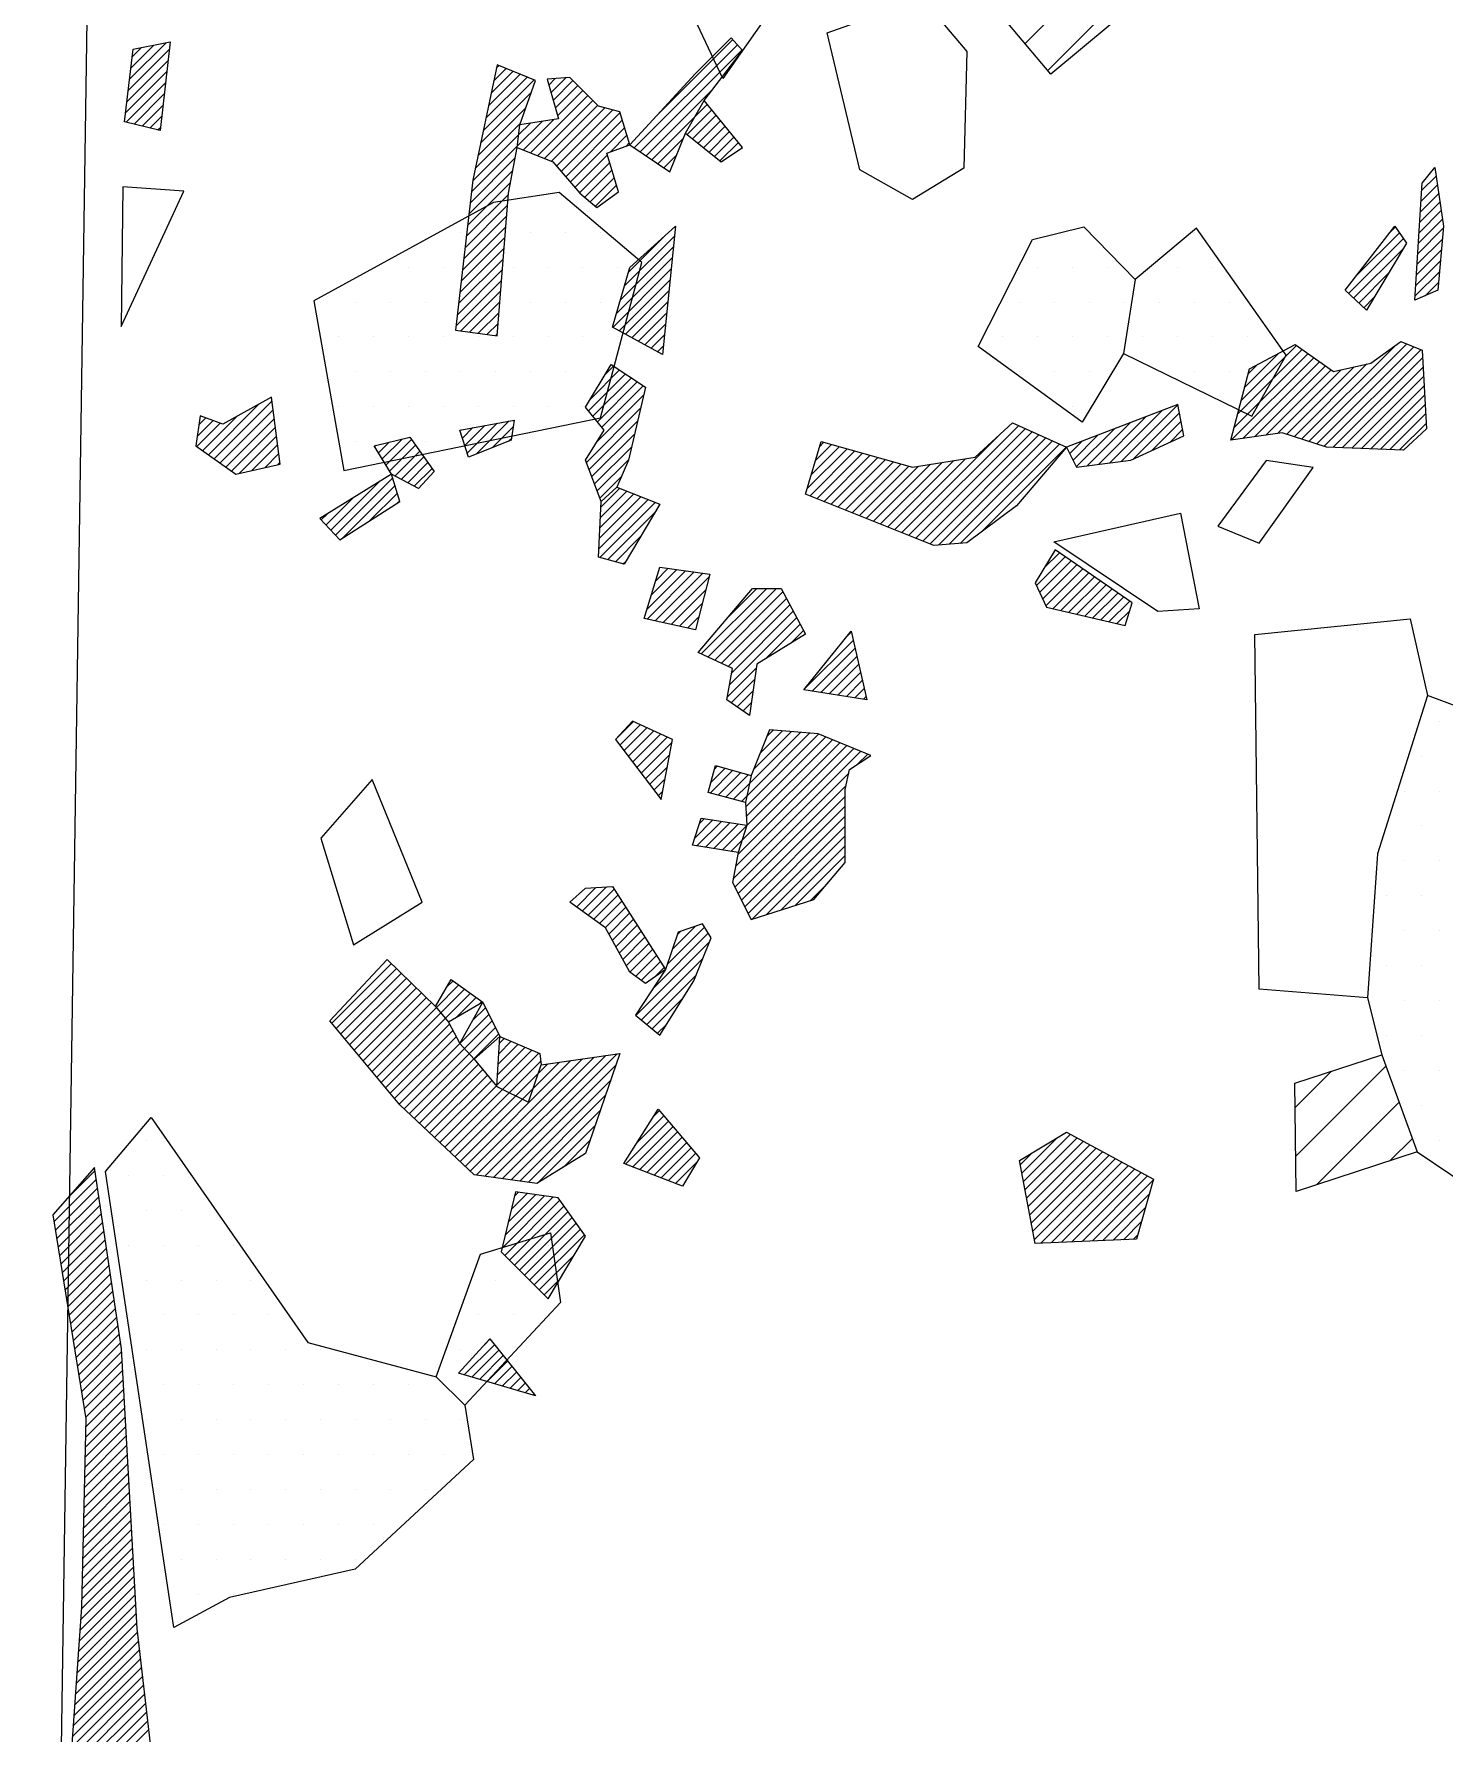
# Model space of a CAD drawing. Header units: metres. Extents: x 0.1 to 1.55, y -20.5 to -16.9.
# Drawn here: x 0.11 to 0.614, y -18.737 to -18.129 of the extents above; entities that cross this region are included whole.
import ezdxf

# ---------------------------------------------------------------- set-up
doc = ezdxf.new("R2010")
doc.units = ezdxf.units.M
doc.header["$LTSCALE"] = 25
doc.header["$MEASUREMENT"] = 0
doc.linetypes.add('STRICHPUNKTX2', pattern=[2, 1, -0.5, 0, -0.5])
doc.layers.get('0').update_dxf_attribs({"linetype": 'CONTINUOUS'})
for name, color, linetype in [('FEUER', 1, 'CONTINUOUS'), ('GRABUNGSGRENZE', 3, 'STRICHPUNKTX2'), ('KNOCHEN', 2, 'CONTINUOUS'), ('KNOCHENSCHRAFF', 2, 'CONTINUOUS'), ('STEINE', 4, 'CONTINUOUS'), ('STEINESCHRAFF', 4, 'CONTINUOUS')]:
    doc.layers.add(name, color=color, linetype=linetype)

# ---------------------------------------------------------------- blocks, each defined once
blk = doc.blocks.new('*X61')
at = {"color": 0}
for p, q in [((54.16, -1826.037), (56.143, -1824.054)), ((56.324, -1827.408), (59.671, -1824.062)), ((56.591, -1827.495), (60.083, -1824.003)), ((56.859, -1827.581), (60.336, -1824.104)), ((53.82, -1827.437), (56.765, -1824.493)), ((53.912, -1826.992), (56.558, -1824.347)), ((54.036, -1826.514), (56.35, -1824.2)), ((54.231, -1827.38), (56.973, -1824.639)), ((54.285, -1825.559), (55.518, -1824.325)), ((56.057, -1827.322), (58.664, -1824.715)), ((57.126, -1827.667), (60.588, -1824.205)), ((57.442, -1827.705), (60.652, -1824.494)), ((54.409, -1825.081), (54.764, -1824.726)), ((54.641, -1827.323), (57.18, -1824.785)), ((55.052, -1827.266), (57.388, -1824.931)), ((55.463, -1827.209), (57.745, -1824.927)), ((55.789, -1827.236), (58.204, -1824.821)), ((57.783, -1827.717), (60.671, -1824.83)), ((58.124, -1827.73), (60.689, -1825.165)), ((58.465, -1827.743), (60.707, -1825.5)), ((58.806, -1827.755), (60.725, -1825.835)), ((17.23, -1827.965), (19.047, -1826.148)), ((17.436, -1828.113), (19.5, -1826.048)), ((17.642, -1828.26), (19.54, -1826.362)), ((59.146, -1827.768), (60.744, -1826.171)), ((59.487, -1827.781), (60.762, -1826.506)), ((16.817, -1827.671), (17.649, -1826.839)), ((16.822, -1827.312), (17.392, -1826.742)), ((16.881, -1826.899), (17.135, -1826.646)), ((17.024, -1827.818), (18.246, -1826.595)), ((17.848, -1828.407), (19.58, -1826.676)), ((18.055, -1828.555), (19.62, -1826.989)), ((59.828, -1827.793), (60.78, -1826.841)), ((18.329, -1828.634), (19.66, -1827.303)), ((18.785, -1828.531), (19.7, -1827.616)), ((19.242, -1828.428), (19.74, -1827.93)), ((19.698, -1828.325), (19.78, -1828.243)), ((46.32, -1853.676), (47.592, -1852.404)), ((46.377, -1853.973), (48.066, -1852.284)), ((46.433, -1854.27), (48.295, -1852.408)), ((46.489, -1854.567), (48.525, -1852.532)), ((46.546, -1854.864), (48.754, -1852.656)), ((46.264, -1853.378), (46.695, -1852.947)), ((46.602, -1855.162), (48.984, -1852.78)), ((46.658, -1855.459), (49.213, -1852.904)), ((46.715, -1855.756), (49.442, -1853.028)), ((46.771, -1856.053), (49.672, -1853.153)), ((46.999, -1856.179), (49.901, -1853.277)), ((11.706, -1855.409), (13.211, -1853.904)), ((12.152, -1854.61), (13.165, -1853.597)), ((47.368, -1856.163), (50.131, -1853.401)), ((47.737, -1856.148), (50.36, -1853.525)), ((48.106, -1856.132), (50.589, -1853.649)), ((48.475, -1856.117), (50.819, -1853.773)), ((11.755, -1855.714), (13.257, -1854.212)), ((48.844, -1856.101), (51.027, -1853.919)), ((49.214, -1856.086), (50.885, -1854.414)), ((11.804, -1856.019), (13.303, -1854.52)), ((11.853, -1856.323), (13.349, -1854.827)), ((49.583, -1856.07), (50.744, -1854.909)), ((11.902, -1856.628), (13.395, -1855.135)), ((11.951, -1856.932), (13.441, -1855.442)), ((49.952, -1856.055), (50.602, -1855.404)), ((12, -1857.237), (13.487, -1855.75)), ((12.049, -1857.542), (13.533, -1856.057)), ((50.321, -1856.039), (50.461, -1855.899)), ((12.098, -1857.846), (13.579, -1856.365)), ((12.147, -1858.151), (13.625, -1856.673)), ((12.196, -1858.455), (13.671, -1856.98)), ((12.245, -1858.76), (13.717, -1857.288)), ((12.293, -1859.065), (13.763, -1857.595)), ((12.342, -1859.369), (13.809, -1857.903)), ((12.391, -1859.674), (13.855, -1858.21)), ((12.44, -1859.978), (13.901, -1858.518)), ((12.489, -1860.283), (13.947, -1858.826)), ((12.538, -1860.588), (13.993, -1859.133)), ((12.587, -1860.892), (14.039, -1859.441)), ((12.636, -1861.197), (14.085, -1859.748)), ((12.685, -1861.501), (14.122, -1860.064)), ((12.734, -1861.806), (14.141, -1860.399)), ((12.783, -1862.111), (14.16, -1860.734)), ((12.832, -1862.415), (14.179, -1861.069)), ((12.825, -1863.13), (14.216, -1861.738)), ((12.833, -1862.768), (14.197, -1861.403)), ((12.808, -1863.853), (14.254, -1862.408)), ((12.816, -1863.491), (14.235, -1862.073)), ((12.8, -1864.215), (14.272, -1862.743)), ((12.783, -1864.939), (14.31, -1863.412)), ((12.792, -1864.577), (14.291, -1863.077)), ((12.767, -1865.662), (14.347, -1864.082)), ((12.775, -1865.3), (14.329, -1863.747)), ((12.75, -1866.386), (14.385, -1864.751)), ((12.759, -1866.024), (14.366, -1864.417)), ((12.734, -1867.11), (14.422, -1865.421)), ((12.742, -1866.748), (14.404, -1865.086)), ((12.726, -1867.471), (14.441, -1865.756)), ((12.709, -1868.195), (14.479, -1866.425)), ((12.717, -1867.833), (14.46, -1866.091)), ((12.692, -1868.919), (14.516, -1867.095)), ((12.701, -1868.557), (14.497, -1866.76)), ((12.653, -1869.665), (14.554, -1867.765)), ((12.68, -1869.284), (14.535, -1867.43)), ((12.599, -1870.426), (14.591, -1868.434)), ((12.626, -1870.045), (14.572, -1868.099)), ((12.545, -1871.187), (14.629, -1869.104)), ((12.572, -1870.807), (14.61, -1868.769)), ((12.518, -1871.568), (14.647, -1869.439)), ((12.464, -1872.329), (14.692, -1870.101)), ((12.491, -1871.948), (14.666, -1869.773)), ((12.41, -1873.09), (14.765, -1870.735)), ((12.437, -1872.709), (14.729, -1870.418)), ((12.357, -1873.851), (14.838, -1871.369)), ((12.383, -1873.47), (14.801, -1871.052)), ((12.303, -1874.612), (14.911, -1872.004)), ((12.33, -1874.231), (14.874, -1871.687)), ((12.292, -1874.976), (14.947, -1872.321)), ((12.604, -1875.018), (14.984, -1872.638)), ((12.915, -1875.06), (15.02, -1872.955)), ((13.227, -1875.101), (15.056, -1873.272)), ((13.539, -1875.143), (15.093, -1873.589))]:
    blk.add_line(p, q, dxfattribs=at)
blk = doc.blocks.new('*X62')
at = {"color": 0}
for p, q in [((14.356, -1814.93), (15.828, -1813.457)), ((14.403, -1814.529), (15.714, -1813.218)), ((14.45, -1814.128), (15.276, -1813.302)), ((14.497, -1813.727), (14.838, -1813.386)), ((14.261, -1815.731), (15.738, -1814.255)), ((14.308, -1815.33), (15.783, -1813.856)), ((14.282, -1816.064), (15.693, -1814.653)), ((14.567, -1816.132), (15.648, -1815.052)), ((14.852, -1816.201), (15.603, -1815.45)), ((15.138, -1816.269), (15.557, -1815.849)), ((15.423, -1816.337), (15.512, -1816.248)), ((59.529, -1819.961), (59.684, -1819.806)), ((32.109, -1821.925), (33.897, -1820.137)), ((32.25, -1821.43), (33.594, -1820.086)), ((58.003, -1822.194), (59.967, -1820.23)), ((58.29, -1821.553), (59.825, -1820.018)), ((31.826, -1822.915), (33.819, -1820.923)), ((31.967, -1822.42), (33.858, -1820.53)), ((58.186, -1822.365), (59.96, -1820.591)), ((31.689, -1823.406), (33.779, -1821.315)), ((58.369, -1822.535), (59.438, -1821.466)), ((31.918, -1823.53), (33.74, -1821.708)), ((32.147, -1823.655), (33.701, -1822.101)), ((32.376, -1823.779), (33.661, -1822.494)), ((32.605, -1823.904), (33.622, -1822.887)), ((58.552, -1822.706), (58.917, -1822.34)), ((32.834, -1824.028), (33.583, -1823.28)), ((33.064, -1824.152), (33.543, -1823.673)), ((33.293, -1824.277), (33.504, -1824.066)), ((42.27, -1830.856), (46.201, -1826.925)), ((42.522, -1830.957), (46.445, -1827.034)), ((42.775, -1831.058), (46.69, -1827.143)), ((38.636, -1829.187), (40.071, -1827.752)), ((38.786, -1828.683), (39.795, -1827.674)), ((38.935, -1828.18), (39.519, -1827.597)), ((39.085, -1827.677), (39.243, -1827.519)), ((42.017, -1830.755), (45.496, -1827.276)), ((43.027, -1831.159), (46.934, -1827.253)), ((43.336, -1831.204), (47.178, -1827.362)), ((43.723, -1831.17), (47.422, -1827.471)), ((44.11, -1831.137), (47.667, -1827.581)), ((44.878, -1830.723), (47.911, -1827.69)), ((38.734, -1829.442), (40.347, -1827.829)), ((38.987, -1829.543), (40.623, -1827.907)), ((39.239, -1829.644), (40.898, -1827.985)), ((39.492, -1829.745), (41.174, -1828.062)), ((39.744, -1829.846), (41.45, -1828.14)), ((39.997, -1829.947), (41.726, -1828.218)), ((40.25, -1830.048), (42.002, -1828.295)), ((41.007, -1830.351), (43.051, -1828.307)), ((41.26, -1830.452), (43.471, -1828.241)), ((41.512, -1830.553), (43.891, -1828.174)), ((41.765, -1830.654), (44.312, -1828.107)), ((40.502, -1830.149), (42.278, -1828.373)), ((40.755, -1830.25), (42.63, -1828.374)), ((31.831, -1838.113), (32.431, -1837.512)), ((31.938, -1838.36), (32.673, -1837.625)), ((32.091, -1838.56), (32.914, -1837.737)), ((32.243, -1838.761), (33.156, -1837.849)), ((32.396, -1838.962), (33.397, -1837.961)), ((32.549, -1839.162), (33.639, -1838.073)), ((32.702, -1839.363), (33.811, -1838.254)), ((32.855, -1839.564), (33.728, -1838.691)), ((33.008, -1839.765), (33.645, -1839.128)), ((33.161, -1839.965), (33.561, -1839.564)), ((33.314, -1840.166), (33.478, -1840.001)), ((27.843, -1855.89), (29.247, -1854.486)), ((27.953, -1855.425), (28.935, -1854.444)), ((28.064, -1854.961), (28.623, -1854.402)), ((28.175, -1854.497), (28.311, -1854.361)), ((27.732, -1856.354), (29.559, -1854.527)), ((27.824, -1856.616), (29.802, -1854.637)), ((28, -1856.793), (29.948, -1854.845)), ((28.177, -1856.97), (30.094, -1855.052)), ((28.354, -1857.146), (30.24, -1855.26)), ((28.531, -1857.323), (30.386, -1855.467)), ((28.707, -1857.5), (30.532, -1855.675)), ((28.884, -1857.677), (30.678, -1855.882)), ((29.061, -1857.854), (30.319, -1856.595)), ((29.238, -1858.03), (29.808, -1857.46))]:
    blk.add_line(p, q, dxfattribs=at)
blk = doc.blocks.new('*X63')
at = {"color": 0}
for p, q in [((82.056, -1812.991), (84.06, -1810.986)), ((82.075, -1813.325), (84.197, -1811.203)), ((81.998, -1811.987), (82.285, -1811.701)), ((82.017, -1812.322), (82.658, -1811.681)), ((82.036, -1812.656), (83.321, -1811.371)), ((82.234, -1813.519), (84.334, -1811.42)), ((82.555, -1813.552), (84.47, -1811.637)), ((82.875, -1813.585), (84.607, -1811.854)), ((83.196, -1813.618), (84.743, -1812.071)), ((83.517, -1813.651), (84.738, -1812.43)), ((83.837, -1813.684), (84.359, -1813.162)), ((27.242, -1815.478), (28.376, -1814.345)), ((27.336, -1815.03), (28.124, -1814.242)), ((27.43, -1814.583), (27.873, -1814.14)), ((27.524, -1814.135), (27.622, -1814.038)), ((27.054, -1816.373), (28.878, -1814.549)), ((27.148, -1815.925), (28.627, -1814.447)), ((26.867, -1817.268), (28.58, -1815.554)), ((26.961, -1816.82), (28.775, -1815.006)), ((26.773, -1817.715), (28.386, -1816.102)), ((26.681, -1818.161), (28.322, -1816.52)), ((26.589, -1818.959), (28.193, -1817.355)), ((26.635, -1818.56), (28.271, -1816.924)), ((26.544, -1819.359), (28.112, -1817.791)), ((60.622, -1818.514), (61.143, -1817.994)), ((26.498, -1819.758), (28.03, -1818.226)), ((60.576, -1819.267), (61.233, -1818.611)), ((60.599, -1818.891), (61.188, -1818.302)), ((26.407, -1820.556), (27.924, -1819.039)), ((26.452, -1820.157), (27.955, -1818.654)), ((60.53, -1820.02), (61.323, -1819.227)), ((60.553, -1819.644), (61.278, -1818.919)), ((84.783, -1819.102), (84.803, -1819.082)), ((26.315, -1821.355), (27.863, -1819.807)), ((26.361, -1820.956), (27.893, -1819.423)), ((60.507, -1820.397), (61.368, -1819.536)), ((84.465, -1820.481), (85.355, -1819.591)), ((84.571, -1820.021), (85.171, -1819.421)), ((84.677, -1819.562), (84.987, -1819.252)), ((26.27, -1821.754), (27.832, -1820.192)), ((60.461, -1821.15), (61.363, -1820.248)), ((60.484, -1820.773), (61.397, -1819.86)), ((84.252, -1821.4), (85.387, -1820.266)), ((84.359, -1820.941), (85.433, -1819.866)), ((26.178, -1822.552), (27.77, -1820.96)), ((26.224, -1822.153), (27.801, -1820.576)), ((60.415, -1821.903), (61.294, -1821.025)), ((60.438, -1821.526), (61.328, -1820.637)), ((83.89, -1822.469), (85.295, -1821.064)), ((84.112, -1821.894), (85.341, -1820.665)), ((26.133, -1822.952), (27.739, -1821.345)), ((60.392, -1822.28), (61.259, -1821.413)), ((83.669, -1823.045), (85.25, -1821.464)), ((26.087, -1823.351), (27.709, -1821.729)), ((26.259, -1823.532), (27.678, -1822.114)), ((60.748, -1822.278), (61.225, -1821.801)), ((83.225, -1824.196), (85.158, -1822.263)), ((83.447, -1823.62), (85.204, -1821.863)), ((26.57, -1823.575), (27.647, -1822.498)), ((26.881, -1823.618), (27.616, -1822.882)), ((83.003, -1824.771), (85.112, -1822.662)), ((27.191, -1823.661), (27.585, -1823.267)), ((82.781, -1825.346), (84.934, -1823.193)), ((27.502, -1823.704), (27.555, -1823.651)), ((82.559, -1825.922), (84.69, -1823.792)), ((82.338, -1826.497), (84.445, -1824.39)), ((82.45, -1826.738), (84.2, -1824.989)), ((82.66, -1826.882), (83.955, -1825.587)), ((82.87, -1827.025), (83.71, -1826.185)), ((83.08, -1827.169), (83.465, -1826.784)), ((46.845, -1832.644), (47.873, -1831.617)), ((46.959, -1832.885), (48.082, -1831.761)), ((47.072, -1833.125), (48.292, -1831.905)), ((47.124, -1832.012), (47.663, -1831.474)), ((47.185, -1833.366), (48.502, -1832.049)), ((47.436, -1833.468), (48.712, -1832.192)), ((47.722, -1833.536), (48.921, -1832.336)), ((48.008, -1833.603), (49.131, -1832.48)), ((48.294, -1833.671), (49.341, -1832.624)), ((48.58, -1833.739), (49.551, -1832.767)), ((48.866, -1833.806), (49.761, -1832.911)), ((49.152, -1833.874), (49.97, -1833.055)), ((49.437, -1833.941), (50.18, -1833.199)), ((49.723, -1834.009), (50.18, -1833.552)), ((50.009, -1834.077), (50.02, -1834.066)), ((36.443, -1840.572), (39.051, -1837.963)), ((36.464, -1840.905), (39.303, -1838.066)), ((36.481, -1840.181), (38.731, -1837.931)), ((36.575, -1839.733), (38.406, -1837.902)), ((36.72, -1839.234), (38.081, -1837.873)), ((36.962, -1838.639), (37.756, -1837.845)), ((37.204, -1838.043), (37.431, -1837.816)), ((35.997, -1843.139), (40.561, -1838.576)), ((36.081, -1842.702), (40.309, -1838.474)), ((36.164, -1842.265), (40.058, -1838.372)), ((36.315, -1841.761), (39.806, -1838.27)), ((36.478, -1841.244), (39.555, -1838.168)), ((40.445, -1839.044), (40.812, -1838.678)), ((36.056, -1843.434), (40.134, -1839.355)), ((36.174, -1843.67), (40.038, -1839.805)), ((36.292, -1843.905), (40.007, -1840.19)), ((36.409, -1844.141), (40.007, -1840.543)), ((36.527, -1844.377), (40.007, -1840.897)), ((36.674, -1844.584), (40.007, -1841.251)), ((37.193, -1844.419), (40.007, -1841.604)), ((37.711, -1844.254), (40.007, -1841.958)), ((38.229, -1844.089), (40.007, -1842.311)), ((38.748, -1843.924), (39.392, -1843.28)), ((21.642, -1848.302), (23.77, -1846.174)), ((21.802, -1848.495), (23.95, -1846.348)), ((21.963, -1848.688), (24.129, -1846.522)), ((22.123, -1848.882), (24.308, -1846.696)), ((22.283, -1849.075), (24.488, -1846.87)), ((22.444, -1849.268), (24.667, -1847.044)), ((22.604, -1849.461), (24.847, -1847.219)), ((22.765, -1849.654), (25.026, -1847.393)), ((22.925, -1849.847), (25.205, -1847.567)), ((23.085, -1850.041), (25.381, -1847.745)), ((23.246, -1850.234), (25.54, -1847.939)), ((23.406, -1850.427), (25.699, -1848.134)), ((23.566, -1850.62), (25.848, -1848.339)), ((23.727, -1850.813), (25.97, -1848.57)), ((23.887, -1851.006), (26.093, -1848.8)), ((24.048, -1851.2), (26.216, -1849.031)), ((24.226, -1851.375), (26.384, -1849.217)), ((24.408, -1851.546), (26.552, -1849.402)), ((24.59, -1851.718), (26.72, -1849.588)), ((26.41, -1853.433), (30.195, -1849.648)), ((26.592, -1853.605), (30.609, -1849.588)), ((26.806, -1853.745), (31.023, -1849.528)), ((27.117, -1853.787), (31.436, -1849.468)), ((27.428, -1853.83), (31.85, -1849.408)), ((24.772, -1851.889), (26.882, -1849.779)), ((24.954, -1852.061), (27.044, -1849.971)), ((25.136, -1852.232), (27.205, -1850.163)), ((27.739, -1853.872), (31.793, -1849.818)), ((28.835, -1850.655), (29.782, -1849.708)), ((29.022, -1850.114), (29.368, -1849.768)), ((25.318, -1852.404), (27.367, -1850.355)), ((25.5, -1852.576), (27.529, -1850.547)), ((25.682, -1852.747), (27.756, -1850.673)), ((25.864, -1852.919), (27.992, -1850.791)), ((28.05, -1853.915), (31.609, -1850.356)), ((26.046, -1853.09), (28.227, -1850.909)), ((26.228, -1853.262), (28.463, -1851.027)), ((28.361, -1853.957), (31.424, -1850.894)), ((28.672, -1854), (31.24, -1851.432)), ((28.997, -1854.028), (31.055, -1851.97)), ((29.922, -1853.457), (30.87, -1852.509))]:
    blk.add_line(p, q, dxfattribs=at)
blk = doc.blocks.new('*X64')
at = {"color": 0}
for p, q in [((30.822, -1826.394), (32.144, -1825.072)), ((30.891, -1825.972), (31.932, -1824.93)), ((30.98, -1826.589), (32.356, -1825.213)), ((31.421, -1825.088), (31.72, -1824.789)), ((31.102, -1827.528), (32.792, -1825.838)), ((31.139, -1826.785), (32.568, -1825.355)), ((31.297, -1826.98), (32.781, -1825.496)), ((30.747, -1828.237), (32.683, -1826.301)), ((30.844, -1828.493), (32.574, -1826.763)), ((30.941, -1828.749), (32.465, -1827.225)), ((31.039, -1829.006), (32.357, -1827.688)), ((31.136, -1829.262), (32.248, -1828.15)), ((31.233, -1829.518), (31.991, -1828.76)), ((34.85, -1835.094), (37.195, -1832.749)), ((35.093, -1835.205), (37.548, -1832.749)), ((35.335, -1835.316), (37.777, -1832.874)), ((35.578, -1835.427), (37.899, -1833.105)), ((35.861, -1833.729), (36.841, -1832.749)), ((35.82, -1835.538), (38.022, -1833.336)), ((35.866, -1836.199), (38.267, -1833.798)), ((35.945, -1835.767), (38.145, -1833.567)), ((37.159, -1835.259), (38.39, -1834.029)), ((38.084, -1834.689), (38.512, -1834.26)), ((35.788, -1836.631), (36.822, -1835.597)), ((35.93, -1836.842), (36.765, -1836.007)), ((36.139, -1836.986), (36.708, -1836.418)), ((36.349, -1837.13), (36.651, -1836.828)), ((36.558, -1837.275), (36.594, -1837.239)), ((33.11, -1847.087), (35.106, -1845.091)), ((33.632, -1846.212), (34.973, -1844.87)), ((33.819, -1845.671), (34.655, -1844.835)), ((34.006, -1845.13), (34.108, -1845.028)), ((32.519, -1848.032), (35.15, -1845.4)), ((32.713, -1848.191), (34.914, -1845.99)), ((32.907, -1848.351), (34.679, -1846.579)), ((33.101, -1848.511), (34.205, -1847.406)), ((33.294, -1848.67), (33.599, -1848.366)), ((33.162, -1851.631), (33.358, -1851.435)), ((32.151, -1853.35), (33.684, -1851.817)), ((32.405, -1853.449), (33.846, -1852.007)), ((32.556, -1852.591), (33.521, -1851.626)), ((32.659, -1853.548), (34.009, -1852.198)), ((32.913, -1853.647), (34.172, -1852.389)), ((33.168, -1853.747), (34.335, -1852.58)), ((33.422, -1853.846), (34.497, -1852.771)), ((33.676, -1853.945), (34.66, -1852.961)), ((33.931, -1854.045), (34.715, -1853.261)), ((26.375, -1860.893), (27.455, -1859.813)), ((27.1, -1859.815), (27.298, -1859.616)), ((26.647, -1860.974), (27.613, -1860.009)), ((26.92, -1861.055), (27.77, -1860.205)), ((27.193, -1861.136), (27.927, -1860.402)), ((27.465, -1861.217), (28.084, -1860.598)), ((27.738, -1861.298), (28.241, -1860.795)), ((28.011, -1861.378), (28.398, -1860.991)), ((28.284, -1861.459), (28.555, -1861.188)), ((28.556, -1861.54), (28.712, -1861.384)), ((28.829, -1861.621), (28.869, -1861.581))]:
    blk.add_line(p, q, dxfattribs=at)
blk = doc.blocks.new('*X65')
at = {"color": 0}
for p, q in [((33.265, -1815.82), (35.982, -1813.103)), ((32.46, -1816.978), (36.148, -1813.29)), ((32.671, -1817.121), (36.314, -1813.477)), ((32.881, -1817.264), (35.278, -1814.866)), ((33.092, -1817.406), (34.619, -1815.879)), ((33.303, -1817.549), (34.221, -1816.631)), ((33.513, -1817.692), (33.978, -1817.227)), ((33.724, -1817.835), (33.735, -1817.824)), ((23.178, -1827.674), (23.227, -1827.625)), ((23.31, -1827.895), (23.692, -1827.513)), ((23.443, -1828.116), (24.157, -1827.402)), ((23.575, -1828.337), (24.494, -1827.419)), ((23.708, -1828.558), (24.64, -1827.626)), ((23.893, -1828.727), (24.787, -1827.833)), ((24.124, -1828.849), (24.934, -1828.04)), ((24.356, -1828.971), (25.08, -1828.247)), ((24.588, -1829.093), (25.227, -1828.454)), ((32.905, -1833.503), (34.293, -1832.115)), ((32.917, -1833.845), (34.603, -1832.159)), ((33.061, -1832.994), (33.984, -1832.071)), ((33.206, -1833.909), (34.912, -1832.203)), ((33.217, -1832.485), (33.675, -1832.026)), ((33.495, -1833.974), (35.132, -1832.337)), ((33.784, -1834.038), (35.01, -1832.813)), ((34.074, -1834.102), (34.888, -1833.288)), ((34.363, -1834.167), (34.766, -1833.764)), ((40.019, -1834.521), (40.221, -1834.319)), ((38.559, -1836.334), (40.287, -1834.607)), ((38.825, -1836.422), (40.352, -1834.895)), ((39.13, -1836.471), (40.418, -1835.182)), ((39.435, -1836.519), (40.484, -1835.47)), ((39.74, -1836.568), (40.55, -1835.758)), ((40.045, -1836.616), (40.616, -1836.045)), ((40.35, -1836.665), (40.682, -1836.333)), ((40.655, -1836.714), (40.748, -1836.621))]:
    blk.add_line(p, q, dxfattribs=at)
blk = doc.blocks.new('*X67')
at = {"color": 0}
for p, q in [((25.381, -1847.745), (26.188, -1846.938)), ((25.54, -1847.939), (26.392, -1847.087)), ((25.748, -1847.024), (25.983, -1846.789)), ((25.699, -1848.134), (26.597, -1847.236)), ((26.062, -1848.124), (26.802, -1847.385)), ((26.666, -1848.228), (27.137, -1847.757)), ((26.911, -1847.629), (27.006, -1847.534)), ((26.231, -1849.017), (27.255, -1847.992)), ((26.384, -1849.217), (27.373, -1848.228)), ((26.552, -1849.402), (27.49, -1848.464)), ((26.72, -1849.588), (27.608, -1848.7)), ((27.614, -1849.401), (28.058, -1848.957)), ((27.635, -1849.026), (27.811, -1848.851)), ((27.549, -1850.526), (28.801, -1849.275)), ((27.571, -1850.151), (28.553, -1849.169)), ((27.592, -1849.776), (28.306, -1849.063)), ((27.756, -1850.673), (29.048, -1849.381)), ((27.992, -1850.791), (29.113, -1849.669)), ((28.227, -1850.909), (29.022, -1850.114)), ((28.463, -1851.027), (28.835, -1850.655))]:
    blk.add_line(p, q, dxfattribs=at)
blk = doc.blocks.new('*X68')
at = {"color": 0}
for p, q in [((30.388, -1844.152), (31.088, -1843.452)), ((30.594, -1844.3), (31.461, -1843.432)), ((30.799, -1844.448), (31.739, -1843.508)), ((31.005, -1844.596), (31.877, -1843.724)), ((31.21, -1844.744), (32.015, -1843.94)), ((31.416, -1844.892), (32.152, -1844.155)), ((31.546, -1845.116), (32.29, -1844.371)), ((31.671, -1845.344), (32.428, -1844.587)), ((31.796, -1845.572), (32.565, -1844.803)), ((31.921, -1845.801), (32.703, -1845.019)), ((32.047, -1846.029), (32.841, -1845.235)), ((32.172, -1846.257), (32.979, -1845.451)), ((32.297, -1846.486), (33.116, -1845.667)), ((32.502, -1846.634), (33.254, -1845.882)), ((32.707, -1846.783), (33.392, -1846.098)), ((33.182, -1846.661), (33.529, -1846.314))]:
    blk.add_line(p, q, dxfattribs=at)
blk = doc.blocks.new('*X69')
at = {"color": 0}
for p, q in [((35.177, -1840.07), (35.99, -1839.257)), ((35.199, -1839.695), (35.714, -1839.18)), ((35.325, -1839.215), (35.438, -1839.102)), ((35.456, -1840.145), (36.266, -1839.334)), ((35.734, -1840.22), (36.543, -1839.412)), ((36.013, -1840.295), (36.575, -1839.733)), ((36.291, -1840.37), (36.481, -1840.181)), ((34.624, -1841.683), (35.272, -1841.036)), ((34.697, -1841.964), (35.578, -1841.084)), ((34.788, -1841.167), (34.966, -1840.988)), ((35.003, -1842.012), (35.883, -1841.132)), ((35.309, -1842.06), (36.189, -1841.179)), ((35.615, -1842.108), (36.478, -1841.244)), ((35.92, -1842.155), (36.315, -1841.761))]:
    blk.add_line(p, q, dxfattribs=at)
blk = doc.blocks.new('*X70')
at = {"color": 0}
for p, q in [((34.619, -1815.879), (35.071, -1815.428)), ((34.347, -1816.505), (35.23, -1815.622)), ((34.543, -1816.662), (35.389, -1815.817)), ((34.74, -1816.819), (35.548, -1816.011)), ((34.936, -1816.977), (35.707, -1816.206)), ((35.132, -1817.134), (35.866, -1816.4)), ((35.329, -1817.291), (36.025, -1816.595)), ((35.525, -1817.448), (36.184, -1816.789)), ((26.228, -1827.099), (26.252, -1827.075)), ((26.313, -1827.368), (26.686, -1826.995)), ((26.398, -1827.636), (27.119, -1826.915)), ((26.482, -1827.905), (27.552, -1826.835)), ((26.799, -1827.942), (27.986, -1826.756)), ((27.388, -1827.707), (28.127, -1826.967)), ((27.977, -1827.471), (28.068, -1827.38))]:
    blk.add_line(p, q, dxfattribs=at)
blk = doc.blocks.new('*X71')
at = {"color": 0}
for p, q in [((29.4, -1814.735), (29.634, -1814.501)), ((29.478, -1815.01), (30.011, -1814.477)), ((29.557, -1815.285), (30.264, -1814.577)), ((29.635, -1815.56), (30.441, -1814.754)), ((29.714, -1815.835), (30.618, -1814.931)), ((28.742, -1817.161), (30.794, -1815.108)), ((28.994, -1817.262), (30.971, -1815.285)), ((29.247, -1817.363), (31.148, -1815.461)), ((29.499, -1817.464), (31.411, -1815.552)), ((28.271, -1816.924), (29.159, -1816.036)), ((28.322, -1816.52), (28.744, -1816.098)), ((28.489, -1817.06), (29.574, -1815.975)), ((29.678, -1817.638), (31.69, -1815.627)), ((29.842, -1817.828), (31.95, -1815.72)), ((30.006, -1818.018), (32.032, -1815.991)), ((30.169, -1818.208), (32.115, -1816.262)), ((31.6, -1817.131), (32.197, -1816.533)), ((32.166, -1816.919), (32.28, -1816.804)), ((30.333, -1818.397), (31.499, -1817.232)), ((30.497, -1818.587), (31.58, -1817.504)), ((30.687, -1818.751), (31.661, -1817.777)), ((30.88, -1818.911), (31.742, -1818.05)), ((31.073, -1819.072), (31.822, -1818.323))]:
    blk.add_line(p, q, dxfattribs=at)
blk = doc.blocks.new('*X72')
at = {"color": 0}
for p, q in [((49.468, -1828.254), (51.341, -1826.381)), ((49.875, -1828.201), (51.907, -1826.169)), ((50.319, -1828.11), (51.961, -1826.468)), ((48.271, -1828.391), (49.618, -1827.044)), ((48.654, -1828.361), (50.192, -1826.823)), ((49.061, -1828.308), (50.766, -1826.602)), ((50.973, -1827.809), (52.016, -1826.767)), ((51.627, -1827.509), (52.07, -1827.066)), ((48.035, -1827.919), (48.469, -1827.485)), ((48.153, -1828.155), (49.043, -1827.265)), ((21.605, -1830.661), (23.33, -1828.936)), ((21.776, -1830.844), (23.815, -1828.804)), ((21.435, -1830.478), (22.4, -1829.512)), ((22.015, -1830.958), (23.9, -1829.073)), ((23.005, -1830.322), (23.985, -1829.342)), ((21.264, -1830.295), (21.47, -1830.089)), ((23.994, -1829.686), (24.07, -1829.61))]:
    blk.add_line(p, q, dxfattribs=at)
blk = doc.blocks.new('*X73')
at = {"color": 0}
for p, q in [((31.19, -1831.33), (32.951, -1829.568)), ((31.209, -1830.957), (32.698, -1829.467)), ((31.228, -1830.584), (32.446, -1829.366)), ((31.247, -1830.212), (32.193, -1829.265)), ((31.266, -1829.839), (31.941, -1829.164)), ((31.232, -1831.641), (33.203, -1829.669)), ((31.508, -1831.718), (33.194, -1830.033)), ((31.785, -1831.795), (32.674, -1830.906)), ((32.062, -1831.872), (32.153, -1831.78))]:
    blk.add_line(p, q, dxfattribs=at)
blk = doc.blocks.new('*X86')
at = {"color": 0}
for p, q in [((46.439, -1813.251), (50.39, -1809.301)), ((47.247, -1814.211), (51.268, -1810.19)), ((56.092, -1851.328), (57.393, -1850.027)), ((56.115, -1853.073), (59.342, -1849.846)), ((56.864, -1854.092), (59.817, -1851.139)), ((59.5, -1853.224), (60.292, -1852.431))]:
    blk.add_line(p, q, dxfattribs=at)
blk = doc.blocks.new('*X92')
at = {"color": 0}
for p, q in [((15, -1852.5), (15, -1852.5)), ((14.375, -1853.75), (14.375, -1853.75)), ((15.625, -1853.75), (15.625, -1853.75)), ((15, -1855), (15, -1855)), ((16.25, -1855), (16.25, -1855)), ((14.375, -1856.25), (14.375, -1856.25)), ((15.625, -1856.25), (15.625, -1856.25)), ((16.875, -1856.25), (16.875, -1856.25)), ((18.125, -1856.25), (18.125, -1856.25)), ((28.125, -1856.25), (28.125, -1856.25)), ((29.375, -1856.25), (29.375, -1856.25)), ((15, -1857.5), (15, -1857.5)), ((16.25, -1857.5), (16.25, -1857.5)), ((17.5, -1857.5), (17.5, -1857.5)), ((18.75, -1857.5), (18.75, -1857.5)), ((27.5, -1857.5), (27.5, -1857.5)), ((28.75, -1857.5), (28.75, -1857.5)), ((14.375, -1858.75), (14.375, -1858.75)), ((15.625, -1858.75), (15.625, -1858.75)), ((16.875, -1858.75), (16.875, -1858.75)), ((18.125, -1858.75), (18.125, -1858.75)), ((19.375, -1858.75), (19.375, -1858.75)), ((26.875, -1858.75), (26.875, -1858.75)), ((28.125, -1858.75), (28.125, -1858.75)), ((29.375, -1858.75), (29.375, -1858.75)), ((15, -1860), (15, -1860)), ((16.25, -1860), (16.25, -1860)), ((17.5, -1860), (17.5, -1860)), ((18.75, -1860), (18.75, -1860)), ((20, -1860), (20, -1860)), ((21.25, -1860), (21.25, -1860)), ((26.25, -1860), (26.25, -1860)), ((27.5, -1860), (27.5, -1860)), ((15.625, -1861.25), (15.625, -1861.25)), ((16.875, -1861.25), (16.875, -1861.25)), ((18.125, -1861.25), (18.125, -1861.25)), ((19.375, -1861.25), (19.375, -1861.25)), ((20.625, -1861.25), (20.625, -1861.25)), ((21.875, -1861.25), (21.875, -1861.25)), ((23.125, -1861.25), (23.125, -1861.25)), ((24.375, -1861.25), (24.375, -1861.25)), ((25.625, -1861.25), (25.625, -1861.25)), ((26.875, -1861.25), (26.875, -1861.25)), ((15, -1862.5), (15, -1862.5)), ((16.25, -1862.5), (16.25, -1862.5)), ((17.5, -1862.5), (17.5, -1862.5)), ((18.75, -1862.5), (18.75, -1862.5)), ((20, -1862.5), (20, -1862.5)), ((21.25, -1862.5), (21.25, -1862.5)), ((22.5, -1862.5), (22.5, -1862.5)), ((23.75, -1862.5), (23.75, -1862.5)), ((25, -1862.5), (25, -1862.5)), ((26.25, -1862.5), (26.25, -1862.5)), ((15.625, -1863.75), (15.625, -1863.75)), ((16.875, -1863.75), (16.875, -1863.75)), ((18.125, -1863.75), (18.125, -1863.75)), ((19.375, -1863.75), (19.375, -1863.75)), ((20.625, -1863.75), (20.625, -1863.75)), ((21.875, -1863.75), (21.875, -1863.75)), ((23.125, -1863.75), (23.125, -1863.75)), ((24.375, -1863.75), (24.375, -1863.75)), ((25.625, -1863.75), (25.625, -1863.75)), ((16.25, -1865), (16.25, -1865)), ((17.5, -1865), (17.5, -1865)), ((18.75, -1865), (18.75, -1865)), ((20, -1865), (20, -1865)), ((21.25, -1865), (21.25, -1865)), ((22.5, -1865), (22.5, -1865)), ((23.75, -1865), (23.75, -1865)), ((25, -1865), (25, -1865)), ((15.625, -1866.25), (15.625, -1866.25)), ((16.875, -1866.25), (16.875, -1866.25)), ((18.125, -1866.25), (18.125, -1866.25)), ((19.375, -1866.25), (19.375, -1866.25)), ((20.625, -1866.25), (20.625, -1866.25)), ((21.875, -1866.25), (21.875, -1866.25)), ((23.125, -1866.25), (23.125, -1866.25)), ((16.25, -1867.5), (16.25, -1867.5)), ((17.5, -1867.5), (17.5, -1867.5)), ((18.75, -1867.5), (18.75, -1867.5)), ((20, -1867.5), (20, -1867.5)), ((21.25, -1867.5), (21.25, -1867.5)), ((22.5, -1867.5), (22.5, -1867.5)), ((16.875, -1868.75), (16.875, -1868.75)), ((18.125, -1868.75), (18.125, -1868.75))]:
    blk.add_line(p, q, dxfattribs=at)
blk = doc.blocks.new('*X93')
at = {"color": 0}
for p, q in [((35.625, -1813.75), (35.625, -1813.75)), ((29.375, -1818.75), (29.375, -1818.75)), ((26.25, -1820), (26.25, -1820)), ((27.5, -1820), (27.5, -1820)), ((28.75, -1820), (28.75, -1820)), ((30, -1820), (30, -1820)), ((31.25, -1820), (31.25, -1820)), ((52.5, -1820), (52.5, -1820)), ((24.375, -1821.25), (24.375, -1821.25)), ((25.625, -1821.25), (25.625, -1821.25)), ((26.875, -1821.25), (26.875, -1821.25)), ((28.125, -1821.25), (28.125, -1821.25)), ((29.375, -1821.25), (29.375, -1821.25)), ((30.625, -1821.25), (30.625, -1821.25)), ((31.875, -1821.25), (31.875, -1821.25)), ((46.875, -1821.25), (46.875, -1821.25)), ((48.125, -1821.25), (48.125, -1821.25)), ((49.375, -1821.25), (49.375, -1821.25)), ((51.875, -1821.25), (51.875, -1821.25)), ((53.125, -1821.25), (53.125, -1821.25)), ((21.25, -1822.5), (21.25, -1822.5)), ((22.5, -1822.5), (22.5, -1822.5)), ((23.75, -1822.5), (23.75, -1822.5)), ((25, -1822.5), (25, -1822.5)), ((26.25, -1822.5), (26.25, -1822.5)), ((27.5, -1822.5), (27.5, -1822.5)), ((28.75, -1822.5), (28.75, -1822.5)), ((30, -1822.5), (30, -1822.5)), ((31.25, -1822.5), (31.25, -1822.5)), ((46.25, -1822.5), (46.25, -1822.5)), ((47.5, -1822.5), (47.5, -1822.5)), ((48.75, -1822.5), (48.75, -1822.5)), ((50, -1822.5), (50, -1822.5)), ((51.25, -1822.5), (51.25, -1822.5)), ((52.5, -1822.5), (52.5, -1822.5)), ((53.75, -1822.5), (53.75, -1822.5)), ((21.875, -1823.75), (21.875, -1823.75)), ((23.125, -1823.75), (23.125, -1823.75)), ((24.375, -1823.75), (24.375, -1823.75)), ((25.625, -1823.75), (25.625, -1823.75)), ((26.875, -1823.75), (26.875, -1823.75)), ((28.125, -1823.75), (28.125, -1823.75)), ((29.375, -1823.75), (29.375, -1823.75)), ((30.625, -1823.75), (30.625, -1823.75)), ((31.875, -1823.75), (31.875, -1823.75)), ((45.625, -1823.75), (45.625, -1823.75)), ((46.875, -1823.75), (46.875, -1823.75)), ((48.125, -1823.75), (48.125, -1823.75)), ((49.375, -1823.75), (49.375, -1823.75)), ((50.625, -1823.75), (50.625, -1823.75)), ((51.875, -1823.75), (51.875, -1823.75)), ((53.125, -1823.75), (53.125, -1823.75)), ((54.375, -1823.75), (54.375, -1823.75)), ((22.5, -1825), (22.5, -1825)), ((23.75, -1825), (23.75, -1825)), ((25, -1825), (25, -1825)), ((26.25, -1825), (26.25, -1825)), ((27.5, -1825), (27.5, -1825)), ((28.75, -1825), (28.75, -1825)), ((30, -1825), (30, -1825)), ((31.25, -1825), (31.25, -1825)), ((46.25, -1825), (46.25, -1825)), ((47.5, -1825), (47.5, -1825)), ((48.75, -1825), (48.75, -1825)), ((52.5, -1825), (52.5, -1825)), ((53.75, -1825), (53.75, -1825)), ((55, -1825), (55, -1825)), ((21.875, -1826.25), (21.875, -1826.25)), ((23.125, -1826.25), (23.125, -1826.25)), ((24.375, -1826.25), (24.375, -1826.25)), ((25.625, -1826.25), (25.625, -1826.25)), ((26.875, -1826.25), (26.875, -1826.25)), ((28.125, -1826.25), (28.125, -1826.25)), ((29.375, -1826.25), (29.375, -1826.25)), ((30.625, -1826.25), (30.625, -1826.25)), ((48.125, -1826.25), (48.125, -1826.25)), ((54.375, -1826.25), (54.375, -1826.25)), ((22.5, -1827.5), (22.5, -1827.5)), ((23.75, -1827.5), (23.75, -1827.5)), ((25, -1827.5), (25, -1827.5)), ((26.25, -1827.5), (26.25, -1827.5)), ((61.25, -1837.5), (61.25, -1837.5)), ((60.625, -1838.75), (60.625, -1838.75)), ((60, -1840), (60, -1840)), ((61.25, -1840), (61.25, -1840)), ((59.375, -1841.25), (59.375, -1841.25)), ((60.625, -1841.25), (60.625, -1841.25)), ((60, -1842.5), (60, -1842.5)), ((61.25, -1842.5), (61.25, -1842.5)), ((59.375, -1843.75), (59.375, -1843.75)), ((60.625, -1843.75), (60.625, -1843.75)), ((60, -1845), (60, -1845)), ((61.25, -1845), (61.25, -1845)), ((59.375, -1846.25), (59.375, -1846.25)), ((60.625, -1846.25), (60.625, -1846.25)), ((58.75, -1847.5), (58.75, -1847.5)), ((60, -1847.5), (60, -1847.5)), ((61.25, -1847.5), (61.25, -1847.5)), ((59.375, -1848.75), (59.375, -1848.75)), ((60.625, -1848.75), (60.625, -1848.75)), ((60, -1850), (60, -1850)), ((61.25, -1850), (61.25, -1850)), ((60.625, -1851.25), (60.625, -1851.25)), ((61.25, -1852.5), (61.25, -1852.5))]:
    blk.add_line(p, q, dxfattribs=at)

msp = doc.modelspace()

# ---------------------------------------------------------------- linework, layer by layer
at = {"layer": 'GRABUNGSGRENZE'}
msp.add_lwpolyline([(0.11238, -20.4961), (0.10989, -19.61889), (0.10989, -19.61889), (0.14254, -19.41388), (0.14254, -19.41388), (0.11605, -18.99261), (0.11605, -18.99261), (0.13194, -17.92263), (0.13194, -17.92263), (0.11666, -17.63091), (0.1228, -17.35041), (0.11365, -16.90773)], dxfattribs=at)
at = {"layer": 'KNOCHEN'}
for points in [[(0.33729, -18.17839), (0.34291, -18.1646), (0.34955, -18.15286), (0.36334, -18.13499), (0.35925, -18.13039), (0.34649, -18.14316), (0.32299, -18.16869), (0.33729, -18.17839)], [(0.155, -18.16356), (0.14224, -18.1605), (0.1453, -18.13445), (0.15858, -18.1319), (0.155, -18.16356)], [(0.26682, -18.18144), (0.26069, -18.23506), (0.2755, -18.2371), (0.27959, -18.18604), (0.28266, -18.1697), (0.28368, -18.16153), (0.2893, -18.1457), (0.27551, -18.14009), (0.26682, -18.18144)], [(0.28266, -18.1697), (0.29542, -18.17481), (0.30512, -18.18604), (0.31125, -18.19115), (0.31891, -18.18554), (0.31482, -18.17175), (0.32299, -18.16869), (0.31942, -18.15694), (0.31176, -18.1549), (0.30155, -18.14468), (0.29338, -18.14519), (0.29746, -18.15949), (0.28368, -18.16153)], [(0.34291, -18.1646), (0.35567, -18.17482), (0.36333, -18.16971), (0.34955, -18.15286)], [(0.60383, -18.22437), (0.60638, -18.1825), (0.61098, -18.17689), (0.61404, -18.19782), (0.612, -18.2208), (0.60383, -18.22437)], [(0.33473, -18.24375), (0.31686, -18.23404), (0.32299, -18.2126), (0.33933, -18.19779), (0.33473, -18.24375)], [(0.58647, -18.22795), (0.57881, -18.2208), (0.59668, -18.19782), (0.60076, -18.20395), (0.58647, -18.22795)], [(0.53795, -18.27441), (0.54459, -18.24888), (0.56093, -18.2402), (0.57472, -18.2499), (0.58799, -18.24684), (0.59872, -18.23918), (0.60638, -18.24225), (0.60791, -18.27033), (0.59974, -18.27799), (0.57216, -18.27696), (0.55633, -18.27186), (0.53795, -18.27441)], [(0.31277, -18.29634), (0.30715, -18.28153), (0.31379, -18.27081), (0.30715, -18.26264), (0.31635, -18.24732), (0.3286, -18.25549), (0.32247, -18.28153), (0.31838, -18.29123)], [(0.19482, -18.25905), (0.17746, -18.26875), (0.16929, -18.26569), (0.16775, -18.27641), (0.18205, -18.28662), (0.19788, -18.28305), (0.19482, -18.25905)], [(0.47923, -18.27695), (0.4828, -18.2841), (0.50221, -18.28155), (0.5211, -18.27287), (0.51906, -18.26164), (0.47923, -18.27695)], [(0.26528, -18.2805), (0.26222, -18.2708), (0.28162, -18.26723), (0.2806, -18.27438), (0.26528, -18.2805)], [(0.38579, -18.29379), (0.3914, -18.2749), (0.42408, -18.2841), (0.44655, -18.28052), (0.45983, -18.26827), (0.47923, -18.27695), (0.46136, -18.29789), (0.44348, -18.31116), (0.43174, -18.31218), (0.38579, -18.29379)], [(0.25303, -18.28561), (0.24741, -18.29174), (0.23771, -18.28663), (0.23158, -18.27642), (0.24435, -18.27335), (0.25303, -18.28561)], [(0.23771, -18.28663), (0.21218, -18.30245), (0.21932, -18.31011), (0.24077, -18.29633), (0.23771, -18.28663)], [(0.32093, -18.31881), (0.31174, -18.31625), (0.31277, -18.29634), (0.31838, -18.29123), (0.3337, -18.29736), (0.32093, -18.31881)], [(0.47514, -18.31372), (0.46799, -18.32546), (0.47208, -18.33414), (0.50016, -18.34078), (0.50271, -18.33261), (0.47514, -18.31372)], [(0.32808, -18.33821), (0.3337, -18.31983), (0.35157, -18.32238), (0.34646, -18.3423), (0.32808, -18.33821)], [(0.36586, -18.37294), (0.35769, -18.36732), (0.35974, -18.35609), (0.34748, -18.35047), (0.36689, -18.32749), (0.3771, -18.32749), (0.38578, -18.34383), (0.36842, -18.35455), (0.36586, -18.37294)], [(0.38527, -18.36375), (0.40212, -18.34281), (0.40773, -18.36732), (0.38527, -18.36375)], [(0.33829, -18.38161), (0.32399, -18.37497), (0.31786, -18.38161), (0.3342, -18.40306), (0.33829, -18.38161)], [(0.35973, -18.43268), (0.36637, -18.44595), (0.38883, -18.43881), (0.40007, -18.42553), (0.40007, -18.39949), (0.4016, -18.39234), (0.40926, -18.38724), (0.39037, -18.37958), (0.37301, -18.37804), (0.36637, -18.39438), (0.36433, -18.40408), (0.36484, -18.41225), (0.36177, -18.42196), (0.35973, -18.43268)], [(0.36433, -18.40408), (0.35105, -18.40051), (0.35361, -18.39081), (0.36637, -18.39438)], [(0.36177, -18.42196), (0.34543, -18.4194), (0.3485, -18.4097), (0.36484, -18.41225)], [(0.32296, -18.46484), (0.31428, -18.44901), (0.30152, -18.43982), (0.30714, -18.43471), (0.31684, -18.4342), (0.33573, -18.46382), (0.32858, -18.46893)], [(0.325, -18.48016), (0.33368, -18.48731), (0.34594, -18.46791), (0.35207, -18.45259), (0.349, -18.44748), (0.34032, -18.45055), (0.33573, -18.46382), (0.325, -18.48016)], [(0.21573, -18.48219), (0.23616, -18.46024), (0.25352, -18.47709), (0.25811, -18.48271), (0.2622, -18.49037), (0.2673, -18.49598), (0.27547, -18.50569), (0.2867, -18.5113), (0.2913, -18.49803), (0.31938, -18.49395), (0.30712, -18.52969), (0.28976, -18.54041), (0.2673, -18.53734), (0.24075, -18.51232), (0.21573, -18.48219)], [(0.32858, -18.46893), (0.32296, -18.46484)], [(0.25352, -18.47709), (0.25913, -18.46739), (0.27037, -18.47556), (0.25811, -18.48271)], [(0.2622, -18.49037), (0.27037, -18.47556), (0.27649, -18.48782), (0.2673, -18.49598)], [(0.27547, -18.50569), (0.27649, -18.48782), (0.29079, -18.49394), (0.2913, -18.49803)], [(0.32091, -18.53326), (0.33317, -18.51386), (0.34797, -18.53123), (0.34185, -18.54144), (0.32091, -18.53326)], [(0.32091, -18.53326), (0.33317, -18.51386), (0.34797, -18.53123), (0.34185, -18.54144), (0.32091, -18.53326)], [(0.46797, -18.56188), (0.46235, -18.53226), (0.4792, -18.52205), (0.51035, -18.5389), (0.50422, -18.56035), (0.46797, -18.56188)], [(0.12277, -18.74974), (0.14575, -18.75281), (0.15187, -18.74413), (0.14677, -18.69971), (0.14117, -18.59962), (0.13147, -18.53478), (0.11666, -18.55162), (0.1284, -18.62464), (0.12686, -18.69204), (0.12277, -18.74974)], [(0.27699, -18.56492), (0.29384, -18.58177), (0.30712, -18.5593), (0.29742, -18.54552), (0.2821, -18.54347), (0.27699, -18.56492)], [(0.26167, -18.60832), (0.27291, -18.59607), (0.28924, -18.61649), (0.26167, -18.60832)]]:
    msp.add_lwpolyline(points, dxfattribs=at)
at = {"layer": 'STEINE'}
for points in [[(0.35632, -18.14501), (0.32573, -18.08024), (0.35021, -18.01088), (0.40376, -18.04505), (0.38591, -18.06545), (0.39101, -18.09554), (0.35632, -18.14501), (0.32573, -18.08024)], [(0.47362, -18.14349), (0.4466, -18.11135), (0.47618, -18.06495), (0.51749, -18.10677), (0.47362, -18.14349)], [(0.42415, -18.18836), (0.40528, -18.17765), (0.39356, -18.12869), (0.42773, -18.11645), (0.44353, -18.13532), (0.44251, -18.17714), (0.42415, -18.18836)], [(0.1411, -18.23373), (0.16354, -18.18528), (0.14161, -18.18375), (0.1411, -18.23373)], [(0.20995, -18.22456), (0.22065, -18.28525), (0.31246, -18.26638), (0.32725, -18.2108), (0.29767, -18.1858), (0.27421, -18.18937)], [(0.27421, -18.18937), (0.20995, -18.22456)], [(0.48484, -18.26793), (0.44761, -18.24089), (0.46699, -18.20265), (0.48535, -18.19806), (0.50371, -18.21693), (0.49963, -18.24345), (0.48484, -18.26793)], [(0.49963, -18.24345), (0.54553, -18.26589), (0.55777, -18.24396), (0.52564, -18.19857), (0.50371, -18.21693)], [(0.55062, -18.2817), (0.53328, -18.30516), (0.54807, -18.31128), (0.56745, -18.28425), (0.55062, -18.2817)], [(0.47463, -18.31077), (0.52002, -18.30057), (0.52665, -18.33474), (0.51186, -18.33576), (0.47463, -18.31077)], [(0.58682, -18.47397), (0.54806, -18.47091), (0.54654, -18.34392), (0.60213, -18.33832), (0.60825, -18.36586)], [(0.62864, -18.54538), (0.67454, -18.50662), (0.69443, -18.4648), (0.71229, -18.40462), (0.60825, -18.36586), (0.59039, -18.42246), (0.58682, -18.47397), (0.59192, -18.49438), (0.60467, -18.52906), (0.62864, -18.54538)], [(0.22421, -18.45508), (0.24869, -18.43978), (0.23085, -18.39592), (0.21248, -18.41683), (0.22421, -18.45508)], [(0.60467, -18.52906), (0.56132, -18.54333), (0.56081, -18.50457), (0.59192, -18.49438)], [(0.13547, -18.53616), (0.15179, -18.51678), (0.20788, -18.59737), (0.25378, -18.60961), (0.26398, -18.61981), (0.26704, -18.63919), (0.22471, -18.67846), (0.17982, -18.68866), (0.15993, -18.69937), (0.13547, -18.53616)], [(0.25378, -18.60961), (0.26959, -18.56575), (0.29458, -18.5581), (0.29815, -18.58309), (0.26398, -18.61981)]]:
    msp.add_lwpolyline(points, dxfattribs=at)

# ---------------------------------------------------------------- block references
at = {"layer": 'FEUER', "xscale": 0.01, "yscale": 0.01, "zscale": 0.01}
msp.add_blockref('*X86', (0, 0), dxfattribs=at)
at = {"layer": 'KNOCHENSCHRAFF', "xscale": 0.01, "yscale": 0.01, "zscale": 0.01}
for name in ['*X61', '*X63', '*X65', '*X62', '*X71', '*X70', '*X64', '*X72', '*X73', '*X69', '*X68', '*X67']:
    msp.add_blockref(name, (0, 0), dxfattribs=at)
at = {"layer": 'STEINESCHRAFF', "xscale": 0.01, "yscale": 0.01, "zscale": 0.01}
for name in ['*X93', '*X92']:
    msp.add_blockref(name, (0, 0), dxfattribs=at)

doc.saveas('drawing.dxf')
